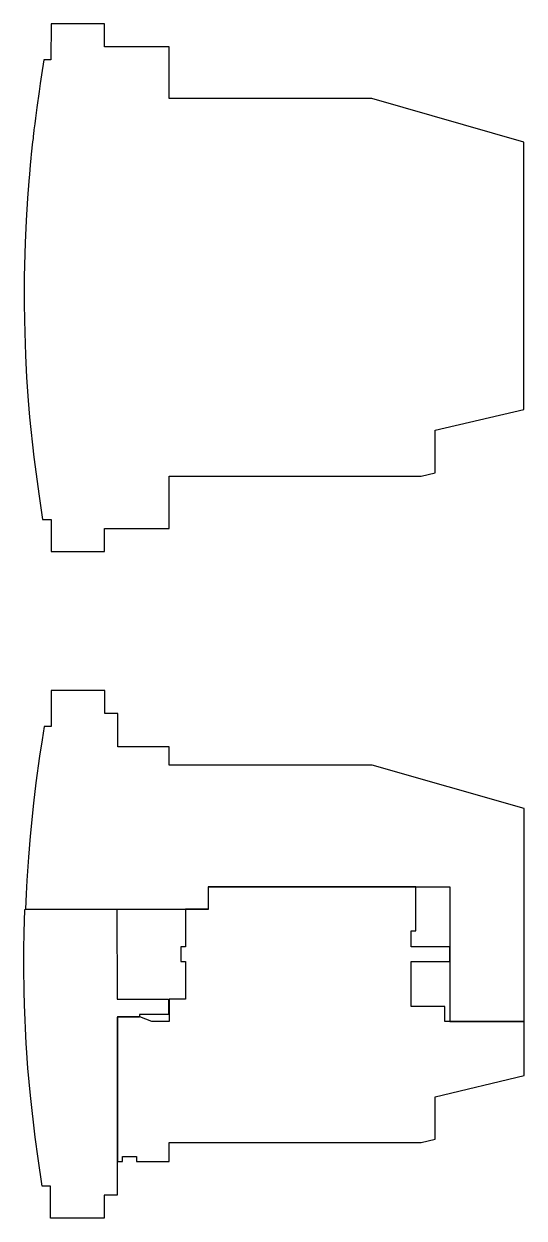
# Model space of a CAD drawing. Header units: inches. Extents: x -189245 to 740841, y -215444 to 469401.
# Drawn here: x 315620 to 365847, y 191074 to 310873 of the extents above; entities that cross this region are included whole.
import ezdxf

# ---------------------------------------------------------------- set-up
doc = ezdxf.new("R2010")
doc.units = ezdxf.units.IN
doc.header["$LTSCALE"] = 10
doc.header["$MEASUREMENT"] = 0
doc.layers.add('DEFPOINT', color=7, linetype='Continuous', plot=False)

msp = doc.modelspace()

# ---------------------------------------------------------------- linework, layer by layer
at = {"layer": 'DEFPOINT'}
for points in [[(318346.66129, 257942.19836), (323720.69162, 257942.19836), (323721.22418, 260253.79718), (330195.69162, 260253.79718), (330195.69162, 265504.26399), (355509.14402, 265504.26399), (356930.84411, 265851.43391), (356930.86108, 270107.00319), (365820.75412, 272198.83258), (365820.69162, 299017.26977), (350555.77042, 303378.26399), (330195.69162, 303378.2641), (330195.69162, 308554.73167), (323720.84264, 308562.0933), (323721.04279, 310867.26396), (318345.69667, 310872.70978), (318342.02907, 307252.57016), (317637.14647, 307253.28429), (317405.77356, 305774.81314), (317269.15429, 304901.81699), (317139.74502, 304074.89271), (316922.8152, 302479.80659), (316776.60077, 301404.73167), (316705.01446, 300829.84646), (316633.25377, 300229.84295), (316584.60151, 299796.23751), (316566.91612, 299637.01539), (316551.67472, 299499.79667), (316539.42997, 299389.55681), (316498.94502, 299025.06962), (316359.75387, 297791.58022), (316322.67323, 297404.73167), (316258.59689, 296689.31575), (316182.8199, 295788.57857), (316125.67557, 295106.1552), (315992.81288, 293404.73167), (315864.23171, 291154.73167), (315758.15068, 288904.73167), (315665.69358, 285526.51144), (315664.95041, 285304.73167), (315664.47114, 285161.70577), (315663.85956, 284979.19556), (315663.82671, 284969.39018), (315663.30332, 284813.19834), (315663.18014, 284776.43981), (315663.07501, 284745.06515), (315662.03895, 284435.87859), (315661.36146, 284170.58431), (315660.96667, 283926.14721), (315660.69874, 283760.25762), (315659.4671, 282986.24519), (315660.77064, 282889.29632), (315662.20716, 282782.45713), (315686.89504, 281175.36145), (315710.81668, 279904.73167), (315793.19422, 277654.73167), (315899.7425, 275404.73167), (316066.62139, 273090.1043), (316200.13412, 271405.87521), (316627.02672, 267404.66928), (317141.18589, 263504.73167), (317498.64724, 261159.78923), (318345.82262, 261159.78923), (318346.66129, 257942.19836)], [(324980.82294, 193386.94167), (323681.0112, 193386.94167), (323681.0112, 191075.64222), (318305.86908, 191074.24116), (318306.00008, 194293.23309), (317458.82471, 194293.23309), (317038.87877, 197048.07371), (316749.75612, 199209.3435), (316277.10966, 203371.73769), (316034.03812, 206127.13865), (315881.81901, 208163.72329), (315856.61567, 208594.67566), (315681.63253, 212473.10322), (315655.86892, 213841.57198), (315619.62805, 216120.917), (315623.80338, 218042.91338), (315642.96732, 219725.49629), (315718.32814, 222038.17553), (324965.73561, 222053.78959), (324980.95908, 213037.70785), (330155.86908, 213037.70785), (330155.86908, 211487.24111), (327234.86908, 211487.24111), (327234.86908, 211235.61962), (324980.86908, 211235.61961)]]:
    msp.add_lwpolyline(points, close=True, dxfattribs=at)
for points in [[(315784.46514, 222053.78959), (334147.00607, 222053.78959), (334147.00608, 224303.78959), (358397.00608, 224303.78959), (358397.79773, 210803.35123), (365847.00608, 210803.78959), (365847.00608, 232166.3277), (350582.08488, 236527.32192), (330222.00608, 236527.32202), (330222.00608, 238353.32192), (325052.46998, 238353.32192), (325053.65586, 241702.85287), (323747.14936, 241704.33831), (323747.3501, 244016.32189), (318372.00608, 244016.78861), (318368.34353, 240401.62809), (317663.46093, 240402.34221), (317450.34156, 239040.51102), (317195.12665, 237409.68967), (316826.36016, 234726.1738), (316581.78269, 232683.00767), (316246.80351, 229385.39785), (316071.81911, 227296.96601), (315922.61583, 224926.72982), (315855.40606, 223611.77024), (315784.46514, 222053.78959), (334147.00608, 222053.78959), (334147.00608, 224303.78959), (358397.00614, 224302.85524), (358397.00608, 210803.32187), (365847.00608, 210803.78959)], [(325020.64548, 196753.32192), (325520.69162, 196753.32192), (325520.69162, 197153.32192), (325520.69162, 197253.32192), (326925.69162, 197253.32192), (326925.69162, 196753.32192), (330195.69162, 196753.32192), (330195.69162, 198653.32192), (355509.14402, 198653.32192), (356930.84411, 199000.49183), (356930.86108, 203256.06111), (365847.00608, 205394.40408), (365847.00608, 210803.78959), (357870.69162, 210803.32187), (357870.69162, 212303.32192), (354520.69162, 212303.32192), (354520.69162, 216803.32192), (358370.69162, 216803.32187), (358370.69162, 218302.85524), (354520.69162, 218302.85523), (354520.69162, 219902.85523), (354970.69162, 219903.32192), (354970.69162, 224303.78959), (334120.69162, 224303.7896), (334120.69162, 222053.78959), (331845.69162, 222053.78959), (331845.69162, 218303.32192), (331433.23662, 218303.32192), (331395.69162, 218303.32192), (331395.69162, 216803.32192), (331845.69162, 216803.32192), (331845.69162, 213053.32192), (330195.69162, 213053.32192), (330195.69162, 210803.78959), (328484.33898, 210802.85518), (327275.26139, 211251.23369), (325020.69162, 211251.23369), (325020.64548, 196753.32192), (325520.69162, 196753.32192)], [(326925.69162, 196753.32192), (330195.69162, 196753.32192)]]:
    msp.add_lwpolyline(points, dxfattribs=at)

doc.saveas('drawing.dxf')
